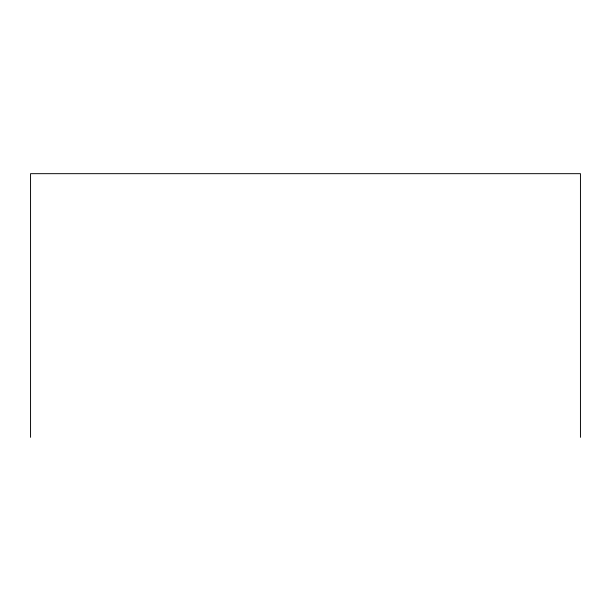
<?xml version="1.0" encoding="UTF-8"?>
<svg xmlns="http://www.w3.org/2000/svg" width="611" height="611" viewBox="0 0 611 611"><rect width="100%" height="100%" fill="white"/><g stroke="black" fill="none" stroke-linecap="round" stroke-linejoin="round"><path stroke-width="0.92" d="M580.45 437.331L580.45 173.669L30.55 173.669L30.55 437.331"/></g></svg>
